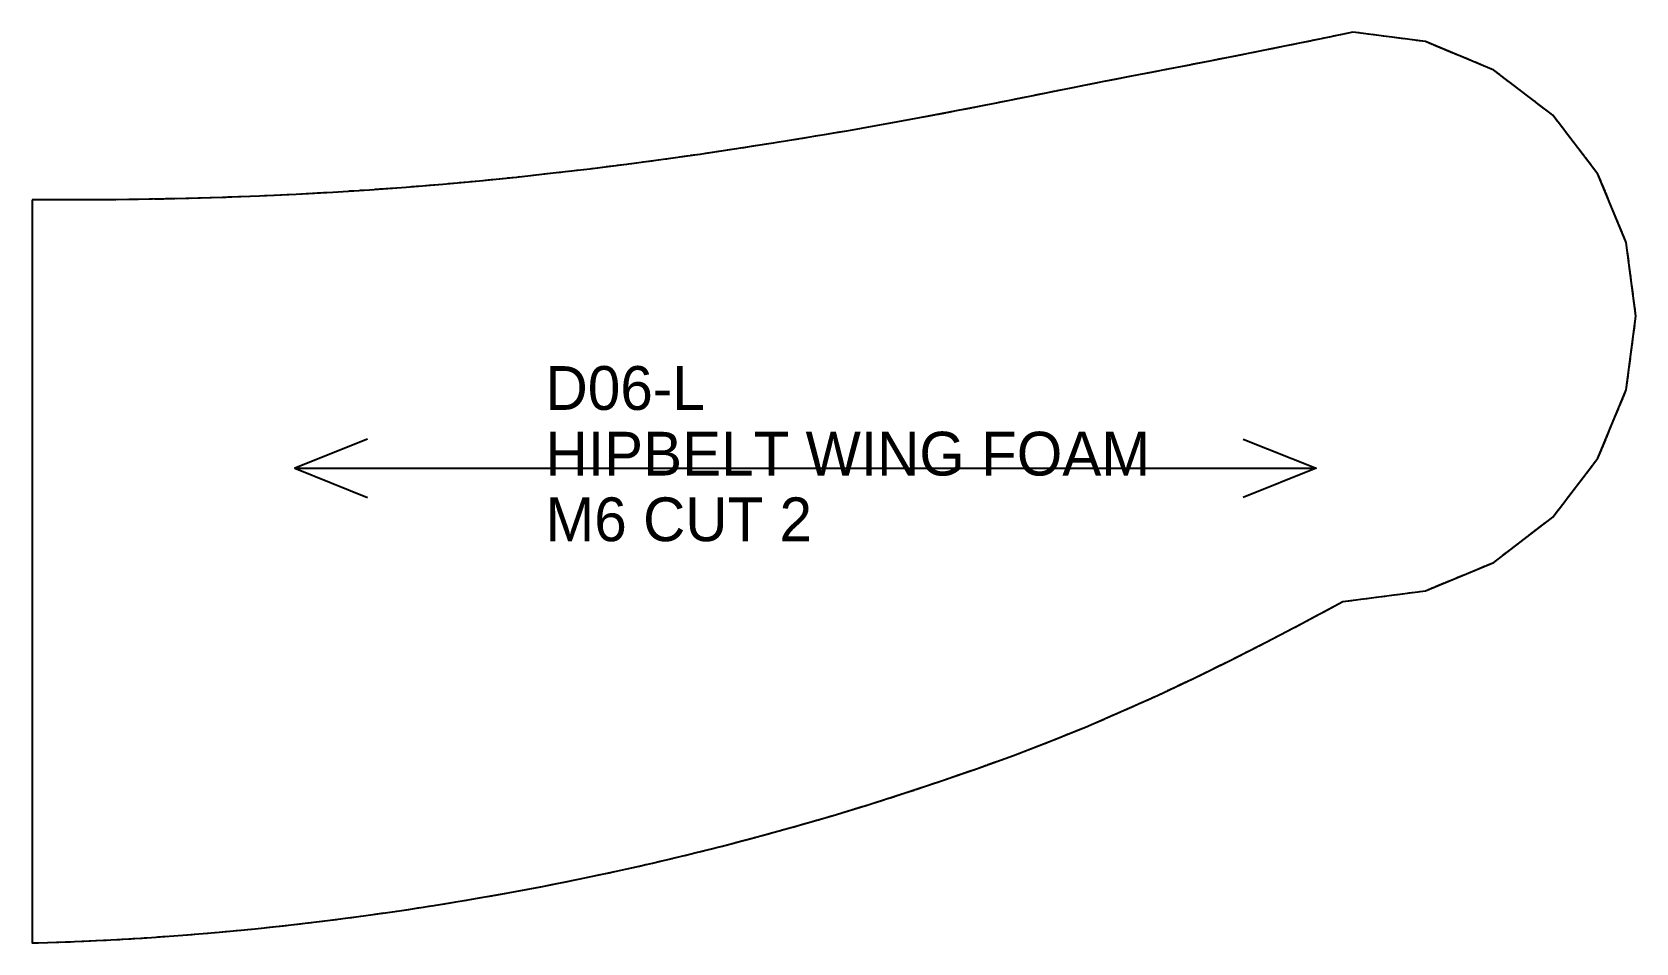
# Model space of a CAD drawing. Header units: millimetres. Extents: x 0 to 220, y 0 to 125.
import ezdxf

# ---------------------------------------------------------------- set-up
doc = ezdxf.new("R2010")
doc.units = ezdxf.units.MM
doc.linetypes.add('DASHED', pattern=[1.524, 1.27, -0.254])
for name, color, linetype in [('CUT', 7, 'CONTINUOUS'), ('GRAIN', 5, 'CONTINUOUS'), ('SEW', 1, 'DASHED'), ('TEXT', 2, 'CONTINUOUS')]:
    doc.layers.add(name, color=color, linetype=linetype)

msp = doc.modelspace()

# ---------------------------------------------------------------- linework, layer by layer
at = {"layer": 'CUT'}
msp.add_lwpolyline([(0, 101.87), (0, 0), (0.89, 0.02), (5.84, 0.18), (10.79, 0.41), (15.74, 0.7), (20.69, 1.06), (25.64, 1.47), (30.6, 1.94), (35.55, 2.47), (40.5, 3.06), (45.46, 3.71), (50.41, 4.41), (55.37, 5.17), (60.33, 5.99), (65.29, 6.86), (70.24, 7.79), (75.19, 8.78), (80.15, 9.83), (85.1, 10.94), (90.05, 12.12), (95, 13.36), (99.96, 14.66), (104.91, 16.04), (109.86, 17.48), (114.81, 18.98), (119.76, 20.56), (124.71, 22.21), (129.66, 23.92), (134.61, 25.71), (139.53, 27.59), (144.46, 29.59), (149.39, 31.71), (154.33, 33.93), (159.27, 36.26), (164.22, 38.68), (169.17, 41.19), (174.13, 43.78), (179.76, 46.79), (191.09, 48.28), (200.48, 52.17), (208.55, 58.36), (214.75, 66.43), (218.64, 75.83), (219.97, 85.92), (218.64, 96), (214.75, 105.4), (208.55, 113.47), (200.48, 119.66), (191.09, 123.55), (181.16, 124.86), (176.81, 123.94), (171.79, 122.92), (166.78, 121.92), (161.76, 120.93), (156.76, 119.96), (151.76, 119), (146.77, 118.03), (141.78, 117.04), (136.79, 116.04), (131.78, 115.03), (126.75, 114.05), (121.73, 113.1), (116.71, 112.18), (111.68, 111.3), (106.66, 110.45), (101.63, 109.63), (96.6, 108.85), (91.57, 108.1), (86.54, 107.39), (81.51, 106.72), (76.48, 106.09), (71.45, 105.5), (66.42, 104.95), (61.38, 104.44), (56.34, 103.99), (51.31, 103.57), (46.27, 103.21), (41.24, 102.89), (36.2, 102.61), (31.17, 102.38), (26.13, 102.19), (21.1, 102.04), (16.07, 101.94), (11.04, 101.87), (6, 101.85), (0.97, 101.86)], close=True, dxfattribs=at)
at = {"layer": 'GRAIN'}
msp.add_line((36.02, 65.07), (176.11, 65.07), dxfattribs=at)
for points in [[(46.02, 69.07), (36.02, 65.07), (46.02, 61.07)], [(166.11, 69.07), (176.11, 65.07), (166.11, 61.07)]]:
    msp.add_lwpolyline(points, dxfattribs=at)
at = {"layer": 'SEW'}
msp.add_lwpolyline([(0, 101.87), (0, 0), (0.89, 0.02), (5.84, 0.18), (10.79, 0.41), (15.74, 0.7), (20.69, 1.06), (25.64, 1.47), (30.6, 1.94), (35.55, 2.47), (40.5, 3.06), (45.46, 3.71), (50.41, 4.41), (55.37, 5.17), (60.33, 5.99), (65.29, 6.86), (70.24, 7.79), (75.19, 8.78), (80.15, 9.83), (85.1, 10.94), (90.05, 12.12), (95, 13.36), (99.96, 14.66), (104.91, 16.04), (109.86, 17.48), (114.81, 18.98), (119.76, 20.56), (124.71, 22.21), (129.66, 23.92), (134.61, 25.71), (139.53, 27.59), (144.46, 29.59), (149.39, 31.71), (154.33, 33.93), (159.27, 36.26), (164.22, 38.68), (169.17, 41.19), (174.13, 43.78), (179.76, 46.79), (191.09, 48.28), (200.48, 52.17), (208.55, 58.36), (214.75, 66.43), (218.64, 75.83), (219.97, 85.92), (218.64, 96), (214.75, 105.4), (208.55, 113.47), (200.48, 119.66), (191.09, 123.55), (181.16, 124.86), (176.81, 123.94), (171.79, 122.92), (166.78, 121.92), (161.76, 120.93), (156.76, 119.96), (151.76, 119), (146.77, 118.03), (141.78, 117.04), (136.79, 116.04), (131.78, 115.03), (126.75, 114.05), (121.73, 113.1), (116.71, 112.18), (111.68, 111.3), (106.66, 110.45), (101.63, 109.63), (96.6, 108.85), (91.57, 108.1), (86.54, 107.39), (81.51, 106.72), (76.48, 106.09), (71.45, 105.5), (66.42, 104.95), (61.38, 104.44), (56.34, 103.99), (51.31, 103.57), (46.27, 103.21), (41.24, 102.89), (36.2, 102.61), (31.17, 102.38), (26.13, 102.19), (21.1, 102.04), (16.07, 101.94), (11.04, 101.87), (6, 101.85), (0.97, 101.86)], close=True, dxfattribs=at)

# ---------------------------------------------------------------- texts
at = {"layer": 'TEXT'}
for s, p in [('D06-L', (70.42, 73.07)), ('HIPBELT WING FOAM', (70.42, 64.07)), ('M6 CUT 2', (70.42, 55.07))]:
    msp.add_text(s, height=6, dxfattribs=at).set_placement(p)

doc.saveas('drawing.dxf')
